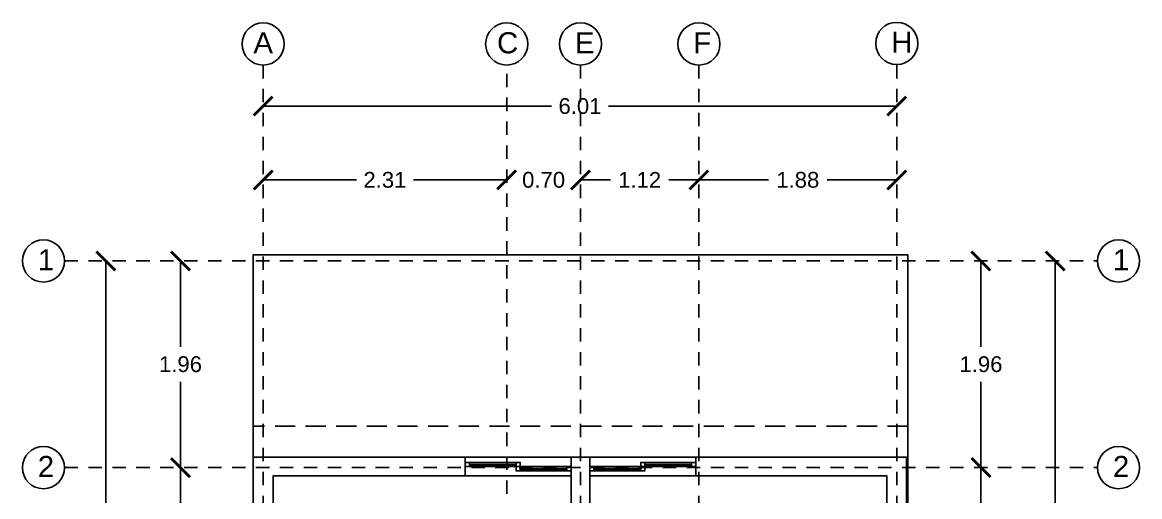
# Model space of a CAD drawing. Header units: metres. Extents: x -5 to 105, y 23 to 139.
# Drawn here: x 36.19 to 46.79, y 134.33 to 138.83 of the extents above; entities that cross this region are included whole.
import ezdxf

# ---------------------------------------------------------------- set-up
doc = ezdxf.new("R2010")
doc.units = ezdxf.units.M
doc.linetypes.add('DASHED2', pattern=[9.525, 6.35, -3.175])
for name, color, linetype in [('Cotas', 1, 'Continuous'), ('Ejes', 30, 'DASHED2'), ('Muros', 8, 'Continuous'), ('Proyecciones', 254, 'DASHED2'), ('Ventanas', 4, 'Continuous')]:
    doc.layers.add(name, color=color, linetype=linetype)
doc.styles.get("Standard").update_dxf_attribs({"font": 'arial.ttf'})
doc.dimstyles.new('Cotas', dxfattribs={"dimtxt": 0.15, "dimasz": 0.18, "dimexe": 0.18, "dimexo": 0.0625, "dimgap": 0.09, "dimtad": 0, "dimtih": 1, "dimtoh": 1, "dimzin": 0, "dimdsep": 46, "dimtxsty": 'Standard', "dimblk": 'ARCHTICK', "dimcen": 0.09, "dimse1": 1, "dimse2": 1, "dimclre": 30, "dimadec": 0, "dimazin": 0, "dimtfac": 1, "dimtofl": 0, "dimtmove": 0, "dimatfit": 3, "dimfxl": 1, "dimtolj": 1, "dimtzin": 0, "dimarcsym": 0})

# ---------------------------------------------------------------- blocks, each defined once
blk = doc.blocks.new('_ArchTick')
at = {"color": 0, "linetype": 'ByBlock', "const_width": 0.15}
blk.add_lwpolyline([(-0.5, -0.5), (0.5, 0.5)], dxfattribs=at)
blk = doc.blocks.new('*D64')
at = {"layer": 'Cotas', "color": 0, "lineweight": -2, "ltscale": 0.03, "transparency": 16777216}
for p, q in [((37.69, 136.569), (37.69, 135.756)), ((37.69, 134.609), (37.69, 135.422))]:
    blk.add_line(p, q, dxfattribs=at)
at = {"layer": 'Defpoints', "color": 0, "ltscale": 0.03, "transparency": 16777216}
for p in [(37.69, 136.569), (38.39, 136.569), (38.39, 134.609)]:
    blk.add_point(p, dxfattribs=at)
at = {"layer": 'Cotas', "color": 0, "lineweight": -2, "ltscale": 0.03, "transparency": 16777216, "xscale": 0.18, "yscale": 0.18, "zscale": 0.18}
for p, rotation in [((37.69, 136.569), 90), ((37.69, 134.609), 270)]:
    blk.add_blockref('_ArchTick', p, dxfattribs=dict(at, rotation=rotation))
at = {"layer": 'Cotas', "color": 0, "ltscale": 0.03, "transparency": 16777216, "insert": (37.69, 135.589), "char_height": 0.15, "attachment_point": 5}
blk.add_mtext('\\A1;1.96', dxfattribs=at)
blk = doc.blocks.new('*D65')
at = {"layer": 'Cotas', "color": 0, "lineweight": -2, "ltscale": 0.03, "transparency": 16777216}
for p, q in [((36.981, 136.569), (36.981, 128.332)), ((36.981, 119.536), (36.981, 127.999))]:
    blk.add_line(p, q, dxfattribs=at)
at = {"layer": 'Defpoints', "color": 0, "ltscale": 0.03, "transparency": 16777216}
for p in [(36.981, 136.569), (36.981, 136.569), (37.69, 119.536)]:
    blk.add_point(p, dxfattribs=at)
at = {"layer": 'Cotas', "color": 0, "lineweight": -2, "ltscale": 0.03, "transparency": 16777216, "xscale": 0.18, "yscale": 0.18, "zscale": 0.18}
for p, rotation in [((36.981, 136.569), 90), ((36.981, 119.536), 270)]:
    blk.add_blockref('_ArchTick', p, dxfattribs=dict(at, rotation=rotation))
at = {"layer": 'Cotas', "color": 0, "ltscale": 0.03, "transparency": 16777216, "insert": (36.981, 128.166), "char_height": 0.15, "attachment_point": 5}
blk.add_mtext('\\A1;17.03', dxfattribs=at)
blk = doc.blocks.new('*D68')
at = {"layer": 'Cotas', "color": 0, "lineweight": -2, "ltscale": 0.03, "transparency": 16777216}
for p, q in [((45.282, 134.609), (45.282, 132.674)), ((45.282, 130.407), (45.282, 132.341))]:
    blk.add_line(p, q, dxfattribs=at)
at = {"layer": 'Defpoints', "color": 0, "ltscale": 0.03, "transparency": 16777216}
for p in [(43.612, 134.609), (44.587, 130.407), (45.282, 130.407)]:
    blk.add_point(p, dxfattribs=at)
at = {"layer": 'Cotas', "color": 0, "lineweight": -2, "ltscale": 0.03, "transparency": 16777216, "xscale": 0.18, "yscale": 0.18, "zscale": 0.18}
for p, rotation in [((45.282, 134.609), 90), ((45.282, 130.407), 270)]:
    blk.add_blockref('_ArchTick', p, dxfattribs=dict(at, rotation=rotation))
at = {"layer": 'Cotas', "color": 0, "ltscale": 0.03, "transparency": 16777216, "insert": (45.282, 132.508), "char_height": 0.15, "attachment_point": 5}
blk.add_mtext('\\A1;4.20', dxfattribs=at)
blk = doc.blocks.new('*D69')
at = {"layer": 'Cotas', "color": 0, "lineweight": -2, "ltscale": 0.03, "transparency": 16777216}
for p, q in [((45.282, 136.569), (45.282, 135.756)), ((45.282, 134.609), (45.282, 135.422))]:
    blk.add_line(p, q, dxfattribs=at)
at = {"layer": 'Defpoints', "color": 0, "ltscale": 0.03, "transparency": 16777216}
for p in [(44.587, 136.569), (44.582, 134.609), (45.282, 134.609)]:
    blk.add_point(p, dxfattribs=at)
at = {"layer": 'Cotas', "color": 0, "lineweight": -2, "ltscale": 0.03, "transparency": 16777216, "xscale": 0.18, "yscale": 0.18, "zscale": 0.18}
for p, rotation in [((45.282, 136.569), 90), ((45.282, 134.609), 270)]:
    blk.add_blockref('_ArchTick', p, dxfattribs=dict(at, rotation=rotation))
at = {"layer": 'Cotas', "color": 0, "ltscale": 0.03, "transparency": 16777216, "insert": (45.282, 135.589), "char_height": 0.15, "attachment_point": 5}
blk.add_mtext('\\A1;1.96', dxfattribs=at)
blk = doc.blocks.new('*D70')
at = {"layer": 'Cotas', "color": 0, "lineweight": -2, "ltscale": 0.03, "transparency": 16777216}
for p, q in [((45.987, 136.569), (45.987, 128.219)), ((45.987, 119.536), (45.987, 127.886))]:
    blk.add_line(p, q, dxfattribs=at)
at = {"layer": 'Defpoints', "color": 0, "ltscale": 0.03, "transparency": 16777216}
for p in [(45.282, 136.569), (45.987, 136.569), (45.287, 119.536)]:
    blk.add_point(p, dxfattribs=at)
at = {"layer": 'Cotas', "color": 0, "lineweight": -2, "ltscale": 0.03, "transparency": 16777216, "xscale": 0.18, "yscale": 0.18, "zscale": 0.18}
for p, rotation in [((45.987, 136.569), 90), ((45.987, 119.536), 270)]:
    blk.add_blockref('_ArchTick', p, dxfattribs=dict(at, rotation=rotation))
at = {"layer": 'Cotas', "color": 0, "ltscale": 0.03, "transparency": 16777216, "insert": (45.987, 128.053), "char_height": 0.15, "attachment_point": 5}
blk.add_mtext('\\A1;17.03', dxfattribs=at)
blk = doc.blocks.new('*D71')
at = {"layer": 'Cotas', "color": 0, "lineweight": -2, "ltscale": 0.03, "transparency": 16777216}
for p, q in [((37.69, 134.609), (37.69, 133.194)), ((37.69, 131.446), (37.69, 132.861))]:
    blk.add_line(p, q, dxfattribs=at)
at = {"layer": 'Defpoints', "color": 0, "ltscale": 0.03, "transparency": 16777216}
for p in [(37.69, 134.609), (38.39, 134.609), (40.538, 131.446)]:
    blk.add_point(p, dxfattribs=at)
at = {"layer": 'Cotas', "color": 0, "lineweight": -2, "ltscale": 0.03, "transparency": 16777216, "xscale": 0.18, "yscale": 0.18, "zscale": 0.18}
for p, rotation in [((37.69, 134.609), 90), ((37.69, 131.446), 270)]:
    blk.add_blockref('_ArchTick', p, dxfattribs=dict(at, rotation=rotation))
at = {"layer": 'Cotas', "color": 0, "ltscale": 0.03, "transparency": 16777216, "insert": (37.69, 133.027), "char_height": 0.15, "attachment_point": 5}
blk.add_mtext('\\A1;3.16', dxfattribs=at)
blk = doc.blocks.new('*D89')
at = {"layer": 'Cotas', "color": 0, "lineweight": -2, "ltscale": 0.03, "transparency": 16777216}
for p, q in [((38.474, 137.338), (39.358, 137.338)), ((40.784, 137.338), (39.901, 137.338))]:
    blk.add_line(p, q, dxfattribs=at)
at = {"layer": 'Defpoints', "color": 0, "ltscale": 0.03, "transparency": 16777216}
for p in [(40.784, 137.338), (38.474, 136.628), (40.784, 136.628)]:
    blk.add_point(p, dxfattribs=at)
at = {"layer": 'Cotas', "color": 0, "lineweight": -2, "ltscale": 0.03, "transparency": 16777216, "xscale": 0.18, "yscale": 0.18, "zscale": 0.18, "rotation": 180}
blk.add_blockref('_ArchTick', (38.474, 137.338), dxfattribs=at)
at = {"layer": 'Cotas', "color": 0, "lineweight": -2, "ltscale": 0.03, "transparency": 16777216, "xscale": 0.18, "yscale": 0.18, "zscale": 0.18}
blk.add_blockref('_ArchTick', (40.784, 137.338), dxfattribs=at)
at = {"layer": 'Cotas', "color": 0, "ltscale": 0.03, "transparency": 16777216, "insert": (39.629, 137.338), "char_height": 0.15, "attachment_point": 5}
blk.add_mtext('\\A1;2.31', dxfattribs=at)
blk = doc.blocks.new('*D90')
at = {"layer": 'Cotas', "color": 0, "lineweight": -2, "ltscale": 0.03, "transparency": 16777216}
for p, q in [((38.474, 138.038), (41.208, 138.038)), ((44.484, 138.038), (41.75, 138.038))]:
    blk.add_line(p, q, dxfattribs=at)
at = {"layer": 'Defpoints', "color": 0, "ltscale": 0.03, "transparency": 16777216}
for p in [(44.484, 138.038), (38.474, 136.628), (44.484, 136.628)]:
    blk.add_point(p, dxfattribs=at)
at = {"layer": 'Cotas', "color": 0, "lineweight": -2, "ltscale": 0.03, "transparency": 16777216, "xscale": 0.18, "yscale": 0.18, "zscale": 0.18, "rotation": 180}
blk.add_blockref('_ArchTick', (38.474, 138.038), dxfattribs=at)
at = {"layer": 'Cotas', "color": 0, "lineweight": -2, "ltscale": 0.03, "transparency": 16777216, "xscale": 0.18, "yscale": 0.18, "zscale": 0.18}
blk.add_blockref('_ArchTick', (44.484, 138.038), dxfattribs=at)
at = {"layer": 'Cotas', "color": 0, "ltscale": 0.03, "transparency": 16777216, "insert": (41.479, 138.038), "char_height": 0.15, "attachment_point": 5}
blk.add_mtext('\\A1;6.01', dxfattribs=at)
blk = doc.blocks.new('*D91')
at = {"layer": 'Cotas', "color": 0, "lineweight": -2, "ltscale": 0.03, "transparency": 16777216}
for p, q in [((40.784, 137.338), (40.604, 137.338)), ((41.484, 137.338), (41.664, 137.338))]:
    blk.add_line(p, q, dxfattribs=at)
at = {"layer": 'Defpoints', "color": 0, "ltscale": 0.03, "transparency": 16777216}
for p in [(41.484, 137.338), (40.784, 136.628), (41.484, 136.628)]:
    blk.add_point(p, dxfattribs=at)
at = {"layer": 'Cotas', "color": 0, "lineweight": -2, "ltscale": 0.03, "transparency": 16777216, "xscale": 0.18, "yscale": 0.18, "zscale": 0.18}
blk.add_blockref('_ArchTick', (40.784, 137.338), dxfattribs=at)
at = {"layer": 'Cotas', "color": 0, "lineweight": -2, "ltscale": 0.03, "transparency": 16777216, "xscale": 0.18, "yscale": 0.18, "zscale": 0.18, "rotation": 180}
blk.add_blockref('_ArchTick', (41.484, 137.338), dxfattribs=at)
at = {"layer": 'Cotas', "color": 0, "ltscale": 0.03, "transparency": 16777216, "insert": (41.134, 137.338), "char_height": 0.15, "attachment_point": 5}
blk.add_mtext('\\A1;0.70', dxfattribs=at)
blk = doc.blocks.new('*D92')
at = {"layer": 'Cotas', "color": 0, "lineweight": -2, "ltscale": 0.03, "transparency": 16777216}
for p, q in [((41.484, 137.338), (41.768, 137.338)), ((42.607, 137.338), (42.322, 137.338))]:
    blk.add_line(p, q, dxfattribs=at)
at = {"layer": 'Defpoints', "color": 0, "ltscale": 0.03, "transparency": 16777216}
for p in [(42.607, 137.338), (41.484, 136.628), (42.607, 136.628)]:
    blk.add_point(p, dxfattribs=at)
at = {"layer": 'Cotas', "color": 0, "lineweight": -2, "ltscale": 0.03, "transparency": 16777216, "xscale": 0.18, "yscale": 0.18, "zscale": 0.18, "rotation": 180}
blk.add_blockref('_ArchTick', (41.484, 137.338), dxfattribs=at)
at = {"layer": 'Cotas', "color": 0, "lineweight": -2, "ltscale": 0.03, "transparency": 16777216, "xscale": 0.18, "yscale": 0.18, "zscale": 0.18}
blk.add_blockref('_ArchTick', (42.607, 137.338), dxfattribs=at)
at = {"layer": 'Cotas', "color": 0, "ltscale": 0.03, "transparency": 16777216, "insert": (42.045, 137.338), "char_height": 0.15, "attachment_point": 5}
blk.add_mtext('\\A1;1.12', dxfattribs=at)
blk = doc.blocks.new('*D93')
at = {"layer": 'Cotas', "color": 0, "lineweight": -2, "ltscale": 0.03, "transparency": 16777216}
for p, q in [((42.607, 137.338), (43.267, 137.338)), ((44.484, 137.338), (43.823, 137.338))]:
    blk.add_line(p, q, dxfattribs=at)
at = {"layer": 'Defpoints', "color": 0, "ltscale": 0.03, "transparency": 16777216}
for p in [(44.484, 137.338), (42.607, 136.628), (44.484, 136.628)]:
    blk.add_point(p, dxfattribs=at)
at = {"layer": 'Cotas', "color": 0, "lineweight": -2, "ltscale": 0.03, "transparency": 16777216, "xscale": 0.18, "yscale": 0.18, "zscale": 0.18, "rotation": 180}
blk.add_blockref('_ArchTick', (42.607, 137.338), dxfattribs=at)
at = {"layer": 'Cotas', "color": 0, "lineweight": -2, "ltscale": 0.03, "transparency": 16777216, "xscale": 0.18, "yscale": 0.18, "zscale": 0.18}
blk.add_blockref('_ArchTick', (44.484, 137.338), dxfattribs=at)
at = {"layer": 'Cotas', "color": 0, "ltscale": 0.03, "transparency": 16777216, "insert": (43.545, 137.338), "char_height": 0.15, "attachment_point": 5}
blk.add_mtext('\\A1;1.88', dxfattribs=at)

msp = doc.modelspace()

# ---------------------------------------------------------------- linework, layer by layer
at = {"layer": 'Cotas'}
for centre in [(38.4741, 138.6283), (40.7845, 138.6283), (41.4838, 138.6283), (42.607, 138.6283), (44.4837, 138.633), (36.3902, 136.5692), (46.5872, 136.5692), (36.3902, 134.6087), (46.5872, 134.6087)]:
    msp.add_circle(centre, 0.2, dxfattribs=at)
at = {"layer": 'Ejes', "ltscale": 0.02}
for points in [[(38.4741, 138.4283), (38.4741, 117.7205)], [(40.7845, 130.5004), (40.7845, 138.4283)], [(41.4838, 138.4283), (41.4838, 130.5004)], [(42.607, 138.4283), (42.607, 130.3132)], [(44.4837, 138.4283), (44.4839, 117.7205)], [(36.5902, 136.5692), (46.3872, 136.5692)], [(36.5902, 134.6087), (46.3872, 134.6087)]]:
    msp.add_lwpolyline(points, dxfattribs=at)
at = {"layer": 'Muros'}
for points in [[(44.4372, 121.0524), (44.4372, 119.5361), (44.5872, 119.5361), (44.5872, 136.6283), (38.3805, 136.6283), (38.3805, 134.7072)], [(44.5774, 130.3132), (40.6957, 130.3132), (40.6957, 130.5004), (42.5183, 130.5004), (42.5183, 131.1506), (42.6956, 131.1506), (42.6956, 130.5004), (44.3902, 130.5004), (44.3902, 134.5299), (42.5774, 134.5299), (42.5774, 134.7072), (44.5774, 134.7072), (44.5774, 130.3132), (44.5774, 134.7072)]]:
    msp.add_lwpolyline(points, dxfattribs=at)
for points in [[(40.3903, 134.7072), (40.3903, 134.5299), (38.5676, 134.5299), (38.5676, 131.5349), (40.538, 131.5349), (40.538, 131.3575), (38.5676, 131.3575), (38.5676, 127.4561), (39.8386, 127.4561), (39.8386, 127.2788), (38.5676, 127.2788), (38.5676, 119.5361), (38.3805, 119.5361), (38.3805, 134.7072), (38.3805, 123.5547), (38.3805, 134.7072)], [(41.3952, 134.7072), (41.5725, 134.7072), (41.5725, 131.3575), (41.3952, 131.3575)]]:
    msp.add_lwpolyline(points, close=True, dxfattribs=at)
at = {"layer": 'Muros', "lineweight": 25}
for points in [[(40.3903, 134.7072), (41.3952, 134.7072)], [(41.5725, 134.7072), (42.5774, 134.7072)], [(40.3903, 134.5299), (41.3952, 134.5299)], [(41.5725, 134.5299), (42.5774, 134.5299)]]:
    msp.add_lwpolyline(points, dxfattribs=at)
at = {"layer": 'Proyecciones', "ltscale": 0.03}
msp.add_lwpolyline([(44.5872, 135.0028), (38.3805, 135.0028)], dxfattribs=at)
at = {"layer": 'Ventanas'}
for points in [[(40.3903, 134.6185), (40.3903, 134.6579), (40.4297, 134.6579), (40.4297, 134.6185), (40.3903, 134.6185), (40.9124, 134.6185), (40.9124, 134.6579), (40.3903, 134.6579)], [(40.9124, 134.6579), (40.873, 134.6579), (40.873, 134.6185), (40.9124, 134.6185)], [(40.873, 134.5791), (40.873, 134.6185), (40.9124, 134.6185), (40.9124, 134.5791), (40.873, 134.5791), (41.3952, 134.5791), (41.3952, 134.6185), (40.873, 134.6185)], [(41.3952, 134.6185), (41.3558, 134.6185), (41.3558, 134.5791), (41.3952, 134.5791)], [(42.0947, 134.5791), (42.0947, 134.6185), (42.0553, 134.6185), (42.0553, 134.5791), (42.0947, 134.5791), (41.5725, 134.5791), (41.5725, 134.6185), (42.0947, 134.6185)], [(41.5725, 134.6185), (41.6119, 134.6185), (41.6119, 134.5791), (41.5725, 134.5791)], [(42.0947, 134.5791), (42.0947, 134.6185), (42.0553, 134.6185), (42.0553, 134.5791), (42.0947, 134.5791), (41.5725, 134.5791), (41.5725, 134.6185), (42.0947, 134.6185)], [(41.5725, 134.6185), (41.6119, 134.6185), (41.6119, 134.5791), (41.5725, 134.5791)], [(41.6119, 134.5988), (42.0553, 134.5988)], [(41.6119, 134.589), (42.0553, 134.589)], [(42.5774, 134.6185), (42.5774, 134.6579), (42.538, 134.6579), (42.538, 134.6185), (42.5774, 134.6185), (42.0553, 134.6185), (42.0553, 134.6579), (42.5774, 134.6579)], [(42.0553, 134.6579), (42.0947, 134.6579), (42.0947, 134.6185), (42.0553, 134.6185)], [(42.5774, 134.6185), (42.5774, 134.6579), (42.538, 134.6579), (42.538, 134.6185), (42.5774, 134.6185), (42.0553, 134.6185), (42.0553, 134.6579), (42.5774, 134.6579)], [(42.0553, 134.6579), (42.0947, 134.6579), (42.0947, 134.6185), (42.0553, 134.6185)], [(42.0947, 134.6382), (42.538, 134.6382)], [(42.0947, 134.6284), (42.538, 134.6284)]]:
    msp.add_lwpolyline(points, close=True, dxfattribs=at)
for points in [[(40.4297, 134.6382), (40.873, 134.6382)], [(40.4297, 134.6284), (40.873, 134.6284)], [(40.9124, 134.5988), (41.3558, 134.5988)], [(40.9124, 134.589), (41.3558, 134.589)]]:
    msp.add_lwpolyline(points, dxfattribs=at)

# ---------------------------------------------------------------- texts
at = {"layer": 'Cotas', "char_height": 0.2, "attachment_point": 1}
for s, insert in [('A', (38.3815, 138.7391)), ('C', (40.692, 138.7391)), ('E', (41.4301, 138.7391)), ('F', (42.5533, 138.7391)), ('H', (44.4301, 138.7438)), ('1', (36.3365, 136.68)), ('1', (46.5335, 136.68)), ('2', (36.3365, 134.7194)), ('2', (46.5335, 134.7194))]:
    msp.add_mtext_dynamic_manual_height_columns(s, width=0.39978, gutter_width=12.5, heights=[0], dxfattribs=dict(at, insert=insert))

# ---------------------------------------------------------------- dimensions: what is measured, and where the dimension line sits
at = {"layer": 'Cotas', "ltscale": 0.03}
for base, p1, p2, picture, middle in [((44.4838, 138.0382), (38.4741, 136.6283), (44.4838, 136.6283), '*D90', (41.4789, 138.0382)), ((40.7845, 137.3382), (38.4741, 136.6283), (40.7845, 136.6283), '*D89', (39.6293, 137.3382)), ((41.4838, 137.3382), (40.7845, 136.6283), (41.4838, 136.6283), '*D91', (41.1341, 137.3382)), ((42.607, 137.3382), (41.4838, 136.6283), (42.607, 136.6283), '*D92', (42.0454, 137.3382)), ((44.4838, 137.3382), (42.607, 136.6283), (44.4838, 136.6283), '*D93', (43.5454, 137.3382))]:
    dim = msp.add_linear_dim(base=base, p1=p1, p2=p2, dimstyle='Cotas', dxfattribs=at)
    dim.commit()
    dim.dimension.update_dxf_attribs({"geometry": picture, "text_midpoint": middle})
dim = msp.add_linear_dim(base=(36.9808, 136.5692), p1=(37.6902, 119.5361), p2=(36.9808, 136.5692), angle=90, dimstyle='Cotas', dxfattribs=at)
dim.commit()
dim.dimension.update_dxf_attribs({"geometry": '*D65', "text_midpoint": (36.9808, 128.1656), "dimtype": 160})
for base, p1, p2, picture, middle in [((37.6902, 136.5692), (38.3903, 134.6087), (38.3903, 136.5692), '*D64', (37.6902, 135.589)), ((45.2823, 134.6087), (44.5872, 136.5692), (44.5823, 134.6087), '*D69', (45.2823, 135.589)), ((45.9872, 136.5692), (45.2872, 119.5361), (45.2823, 136.5692), '*D70', (45.9872, 128.0527)), ((37.6902, 134.6087), (40.538, 131.4462), (38.3903, 134.6087), '*D71', (37.6902, 133.0274)), ((45.2823, 130.4068), (43.6119, 134.6087), (44.5872, 130.4068), '*D68', (45.2823, 132.5077))]:
    dim = msp.add_linear_dim(base=base, p1=p1, p2=p2, angle=90, dimstyle='Cotas', dxfattribs=at)
    dim.commit()
    dim.dimension.update_dxf_attribs({"geometry": picture, "text_midpoint": middle})

doc.saveas('drawing.dxf')
